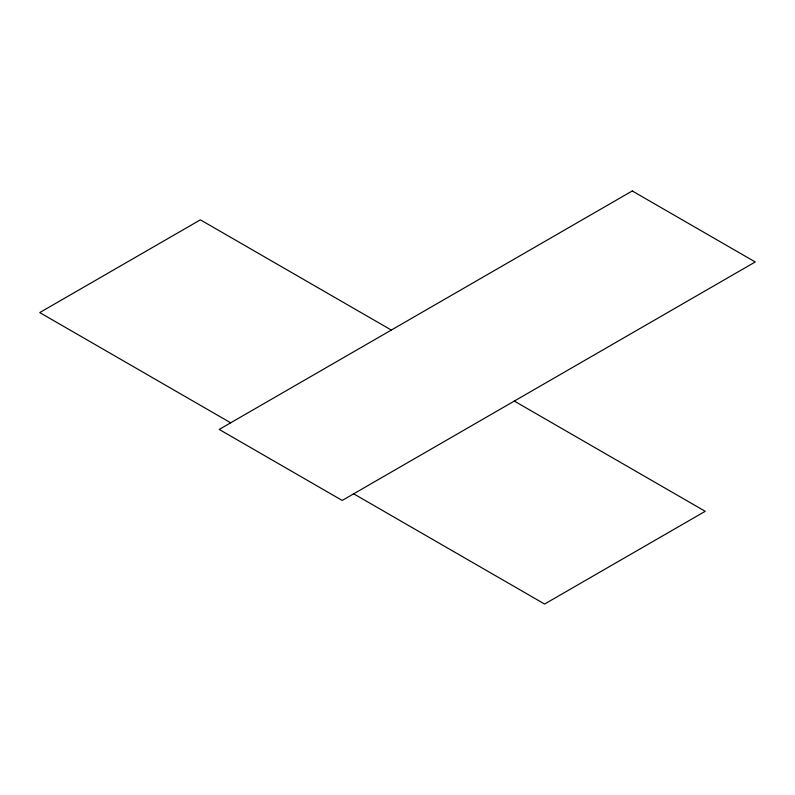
<?xml version="1.0" encoding="UTF-8"?>
<svg xmlns="http://www.w3.org/2000/svg" width="795" height="795" viewBox="0 0 795 795"><rect width="100%" height="100%" fill="white"/><g stroke="black" fill="none" stroke-linecap="round" stroke-linejoin="round"><path stroke-width="1.19" d="M391.309 330.064L200.38 219.837L39.75 312.574L230.669 422.801M514.305 401.078L705.225 511.304L544.595 604.041L353.666 493.814M632.254 190.959L219.201 429.429L342.198 500.443L755.25 261.962L632.254 190.959"/></g></svg>
